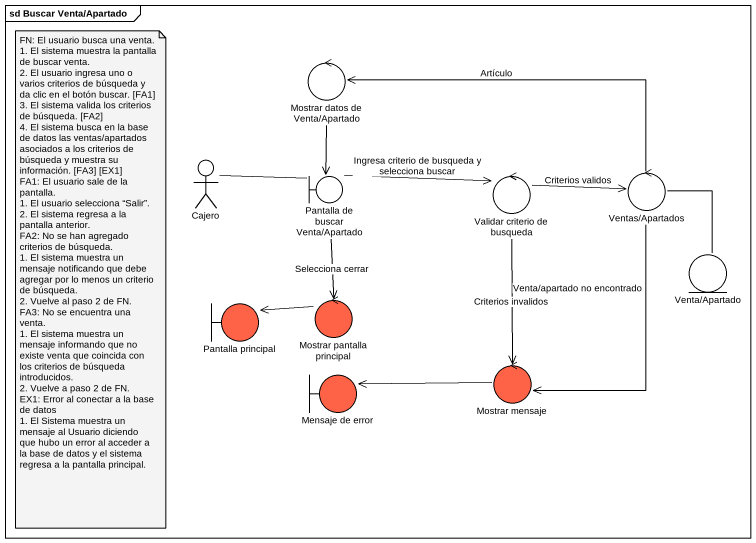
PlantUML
@startuml
mainframe sd Buscar Venta/Apartado
control "Mostrar datos de Venta/Apartado" as Mostrar_datos_de_Venta
actor Cajero
boundary "Pantalla de buscar Venta/Apartado" as Pantalla_de_buscar_Venta
control "Validar criterio de busqueda" as Validar_criterio_de_busqueda
control "Ventas/Apartados" as Ventas_Apartados
entity "Venta/Apartado" as Venta_Apartado
boundary "Pantalla principal" as Pantalla_principal #FF6347
control "Mostrar pantalla principal" as Mostrar_pantalla_principal #FF6347
boundary "Mensaje de error" as Mensaje_de_error #FF6347
control "Mostrar mensaje" as Mostrar_mensaje #FF6347
Mostrar_datos_de_Venta --> Pantalla_de_buscar_Venta
Cajero -right- Pantalla_de_buscar_Venta
Pantalla_de_buscar_Venta -right-> Validar_criterio_de_busqueda : Ingresa criterio de busqueda y selecciona buscar
Pantalla_de_buscar_Venta --> Mostrar_pantalla_principal : Selecciona cerrar
Validar_criterio_de_busqueda -right-> Ventas_Apartados : Criterios validos
Validar_criterio_de_busqueda --> Mostrar_mensaje : Criterios invalidos
Ventas_Apartados -left-> Mostrar_datos_de_Venta : Artículo
Ventas_Apartados -- Venta_Apartado
Ventas_Apartados --> Mostrar_mensaje : Venta/apartado no encontrado
Mostrar_pantalla_principal -left-> Pantalla_principal
Mostrar_mensaje -left-> Mensaje_de_error
note as N1
  FN: El usuario busca una venta.
  1. El sistema muestra la pantalla de buscar venta.
  2. El usuario ingresa uno o varios criterios de búsqueda y da clic en el botón buscar. [FA1]
  3. El sistema valida los criterios de búsqueda. [FA2]
  4. El sistema busca en la base de datos las ventas/apartados asociados a los criterios de búsqueda y muestra su información. [FA3] [EX1]
  FA1: El usuario sale de la pantalla.
  1. El usuario selecciona “Salir”.
  2. El sistema regresa a la pantalla anterior.
  FA2: No se han agregado criterios de búsqueda.
  1. El sistema muestra un mensaje notificando que debe agregar por lo menos un criterio de búsqueda.
  2. Vuelve al paso 2 de FN.
  FA3: No se encuentra una venta.
  1. El sistema muestra un mensaje informando que no existe venta que coincida con los criterios de búsqueda introducidos.
  2. Vuelve a paso 2 de FN.
  EX1: Error al conectar a la base de datos
  1. El Sistema muestra un mensaje al Usuario diciendo que hubo un error al acceder a la base de datos y el sistema regresa a la pantalla principal.
end note
@enduml
